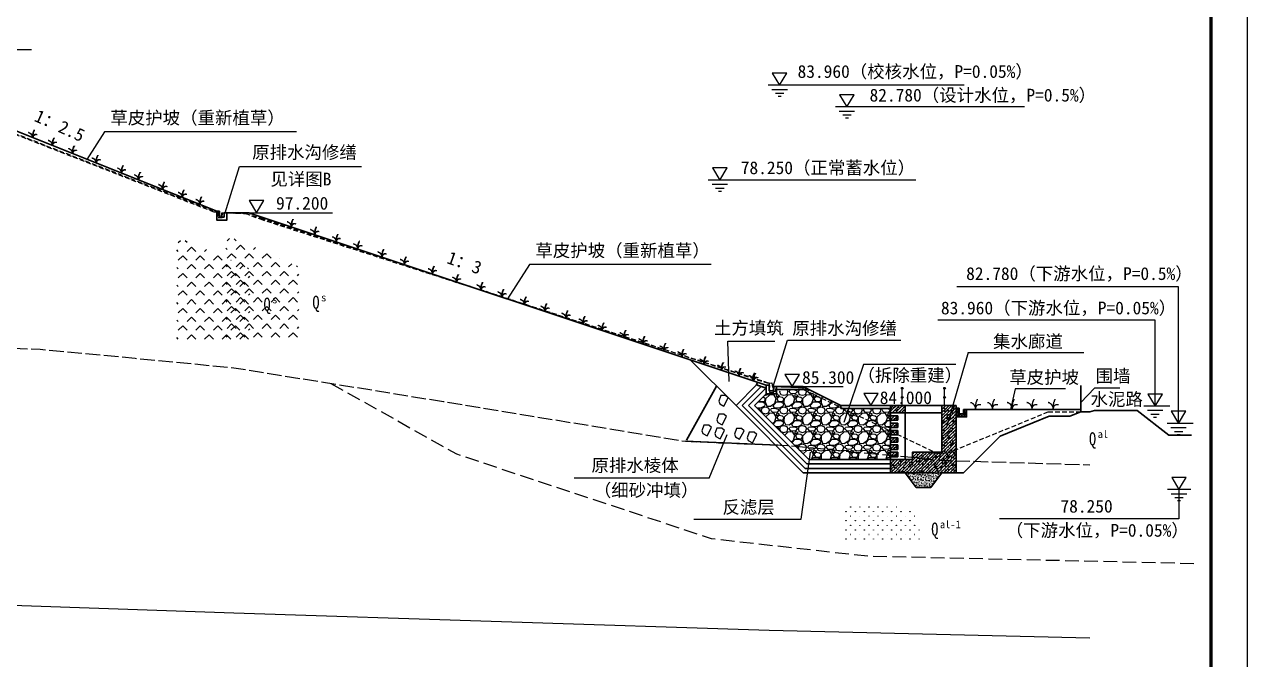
# Model space of a CAD drawing. Header units: millimetres. Extents: x 2456 to 5353, y 685 to 1986.
# Drawn here: x 3920.9 to 4255.6, y 939.9 to 1113.8 of the extents above; entities that cross this region are included whole.
import ezdxf
from ezdxf.enums import TextEntityAlignment as Align

# ---------------------------------------------------------------- set-up
doc = ezdxf.new("R2010")
doc.units = ezdxf.units.MM
for name, pattern in [('DASH', [0.35, 0.25, -0.1]), ('DASHED', [19.05, 12.7, -6.35]), ('line6', [20, 10, 0, 10]), ('PHANTOM2', [1.25, 0.625, -0.125, 0.125, -0.125, 0.125, -0.125]), ('X1', [5, 4, -1])]:
    doc.linetypes.add(name, pattern=pattern)
doc.layers.get('0').update_dxf_attribs({"color": 10})
doc.layers.add('0-剖面粗线TS', color=7, linetype='Continuous', lineweight=30)
for name, color, linetype in [('0-地质', 7, 'Continuous'), ('0-外框', 6, 'Continuous'), ('5C 大坝标注', 7, 'Continuous'), ('grass', 7, 'Continuous'), ('TXT-DIM', 7, 'Continuous'), ('TXT-NOTE', 2, 'Continuous'), ('图框', 7, 'Continuous'), ('隧洞轴线', 1, 'Continuous')]:
    doc.layers.add(name, color=color, linetype=linetype)
doc.styles.add('lhz', font='k.shx', dxfattribs={"height": 1, "bigfont": 'hztxt.shx'})
doc.styles.add('st', font='', dxfattribs={"height": 1.23})
doc.styles.add('宋体', font='')
doc.styles.get('st').set_extended_font_data('SimSun')
doc.styles.get('宋体').set_extended_font_data('SimSun')
doc.linetypes.add('LINE7F', pattern='A,3,["×",lhz,S=0.25,R=0,X=0.01,Y=-0.1],-0.2,["×",lhz,S=0.25,R=0,X=0.01,Y=-0.1],-0.2,["×",lhz,S=0.25,R=0,X=0.01,Y=-0.1],-0.2,["×",lhz,S=0.25,R=0,X=0.01,Y=-0.1],-0.2', length=3.8)

# ---------------------------------------------------------------- blocks, each defined once
blk = doc.blocks.new('$_grass2')
for points in [[(0.08, 0), (0.04, 0.09), (0.04, 0.18), (0, 0.28), (-0.04, 0.37), (-0.04, 0.46), (-0.08, 0.56), (-0.08, 0.65), (-0.16, 0.7), (-0.16, 0.79), (-0.23, 0.83), (-0.23, 0.93), (-0.31, 1.02), (-0.35, 1.11), (-0.43, 1.16), (-0.47, 1.25), (-0.55, 1.3), (-0.62, 1.34), (-0.7, 1.34), (-0.78, 1.39), (-0.86, 1.44), (-0.97, 1.44), (-1.05, 1.48), (-1.36, 1.48), (-1.44, 1.44), (-1.52, 1.44), (-1.52, 1.48)], [(1.75, 1.86), (1.71, 1.9), (1.79, 1.9), (1.64, 1.9), (1.56, 1.86), (1.44, 1.86), (1.36, 1.81), (1.29, 1.76), (1.21, 1.72), (1.13, 1.72), (1.09, 1.62), (1.01, 1.62), (0.94, 1.58), (0.86, 1.53), (0.74, 1.44), (0.66, 1.34), (0.66, 1.25), (0.58, 1.16), (0.51, 1.11), (0.51, 1.02), (0.43, 1.02), (0.39, 0.88), (0.35, 0.79), (0.27, 0.74), (0.27, 0.65), (0.23, 0.56), (0.2, 0.46), (0.12, 0.28), (0.08, 0.18), (0, 0), (0, 0.14), (0.04, 0.23), (0.04, 0.6), (0.08, 0.7), (0.08, 1.16), (0.04, 1.3), (0.04, 1.58), (0, 1.72), (0, 1.81), (-0.04, 1.9), (-0.04, 2.09), (-0.08, 2.18), (-0.08, 2.27), (-0.16, 2.37), (-0.16, 2.46), (-0.19, 2.55), (-0.23, 2.64), (-0.27, 2.74), (-0.31, 2.83), (-0.35, 2.92), (-0.39, 3.02), (-0.39, 3.11), (-0.39, 3.06)]]:
    blk.add_lwpolyline(points)
blk = doc.blocks.new('_grass2')
at = {"layer": 'grass'}
blk.add_blockref('$_grass2', (0, 0), dxfattribs=at)

msp = doc.modelspace()

# ---------------------------------------------------------------- hatches: boundary and pattern name
h = msp.add_hatch()
h.set_pattern_fill('钢筋混凝土', color=0, scale=0.4, angle=45, style=0)
h.set_pattern_definition([(95, (1551.607, 1503.8633), (2.206208, 1.8512283), [0.3, -3.3]), (40, (1551.607, 1503.8633), (-2.5199687, 1.7350726), [0.24, -2.64]), (145.4514, (1551.791, 1504.0175), (-0.313758, 3.586301), [0.2549608, -2.8045684]), (91.1842, (1551.0414, 1504.429), (3.486772, 2.550455), [0.45, -4.95]), (141.6356, (1551.332, 1504.6415), (-0.111596, 5.398847), [0.382441, -4.206852]), (36.1842, (1551.0414, 1504.429), (-0.1116, 5.398847), [0.36, -3.96]), (66, (1551.4657, 1504.5704), (2.8270863, 0.54953), [0.3, -3.3]), (11, (1551.4657, 1504.5704), (-1.3628344, 2.7392337), [0.24, -2.64]), (116.4514, (1551.7013, 1504.6162), (1.4642545, 3.2887625), [0.2549608, -2.8045684]), (82.5, (1551.6071, 1503.8633), (-0.90717274, 0.97595927), [0, -2.608, 0, -2.68, 0, -2.65]), (52.5, (1551.6071, 1503.8633), (-0.3714918, 1.8596378), [0, -1.528, 0, -2.548, 0, -1.01]), (12.5, (1550.9764, 1503.2325), (1.57367267, 1.44608305), [0, -1, 0, -3.12, 0, -4.14]), (2.5, (1550.6935, 1502.9497), (1.3663599, 1.9326392), [0, -1.3, 0, -2.072, 0, -2.94]), (45, (1551.6071, 1503.86325), (-0.42426407, 0.42426407), [0.4])])
h.paths.add_polyline_path([(4163.8669, 996.6413), (4163.8669, 994.6413), (4159.8669, 994.6418), (4159.7841, 994.6477), (4157.8669, 994.6413), (4157.8669, 991.0413), (4175.8669, 991.0413), (4175.8669, 1009.4413), (4171.8669, 1009.4413), (4171.8669, 996.6413)])
h = msp.add_hatch()
h.set_pattern_fill('钢筋混凝土', color=0, scale=0.4, angle=45, style=0)
h.set_pattern_definition([(95, (1551.607, 1504.6633), (2.206208, 1.8512283), [0.3, -3.3]), (40, (1551.607, 1504.6633), (-2.5199687, 1.7350726), [0.24, -2.64]), (145.4514, (1551.791, 1504.8175), (-0.313758, 3.586301), [0.2549608, -2.8045684]), (91.1842, (1551.0414, 1505.229), (3.486772, 2.550455), [0.45, -4.95]), (141.6356, (1551.332, 1505.4415), (-0.111596, 5.398847), [0.382441, -4.206852]), (36.1842, (1551.0414, 1505.229), (-0.1116, 5.398847), [0.36, -3.96]), (66, (1551.4657, 1505.3704), (2.8270863, 0.54953), [0.3, -3.3]), (11, (1551.4657, 1505.3704), (-1.3628344, 2.7392337), [0.24, -2.64]), (116.4514, (1551.7013, 1505.4162), (1.4642545, 3.2887625), [0.2549608, -2.8045684]), (82.5, (1551.6071, 1504.6633), (-0.90717274, 0.97595927), [0, -2.608, 0, -2.68, 0, -2.65]), (52.5, (1551.6071, 1504.6633), (-0.3714918, 1.8596378), [0, -1.528, 0, -2.548, 0, -1.01]), (12.5, (1550.9764, 1504.0325), (1.57367267, 1.44608305), [0, -1, 0, -3.12, 0, -4.14]), (2.5, (1550.6935, 1503.7497), (1.3663599, 1.9326392), [0, -1.3, 0, -2.072, 0, -2.94]), (45, (1551.6071, 1504.66325), (-0.42426407, 0.42426407), [0.4])])
h.paths.add_polyline_path([(4161.8669, 1009.4413), (4157.8669, 1009.4413), (4157.8669, 1007.4413), (4159.8669, 1007.4413), (4161.8669, 1007.4413)], flags=17)
h = msp.add_hatch()
h.set_pattern_fill('三角、点混合（混凝土）', color=0, scale=0.004, style=0)
h.set_pattern_definition([(50, (1563.6071, 1560.9134), (0.72873868, -0.06375634), [0.0762, -0.8382]), (355, (1563.6071, 1560.9134), (-0.1409713, 0.76422657), [0.06096, -0.67056]), (100.451, (1563.6678, 1560.9081), (0.58777, 0.70046675), [0.06476, -0.71236]), (46.1842, (1563.6071, 1561.1166), (1.08431616, -0.1681693), [0.1143, -1.2573]), (96.6356, (1563.6975, 1561.1026), (0.94961694, 0.98970222), [0.09714, -1.06854]), (351.184, (1563.6071, 1561.1166), (0.9496184, 0.98970047), [0.09144, -1.00584]), (21, (1563.7087, 1561.0658), (0.60645952, -0.40906207), [0.0762, -0.8382]), (326, (1563.7087, 1561.0658), (0.24720811, 0.73675186), [0.06096, -0.67056]), (71.4514, (1563.7592, 1561.0317), (0.85366596, 0.32769143), [0.06476, -0.71236]), (37.5, (1563.6071, 1560.91339), (0.012354413, 0.338220155), [0, -0.662432, 0, -0.68072, 0, -0.6731]), (7.5, (1563.6071, 1560.9134), (0.26727865, 0.4007223), [0, -0.388112, 0, -0.647192, 0, -0.25654]), (327.5, (1563.38052, 1560.91339), (0.54236238, -0.022914976), [0, -0.254, 0, -0.79248, 0, -1.05156]), (317.5, (1563.2789, 1560.9134), (0.592516726, 0.10170596), [0, -0.3302, 0, -0.526288, 0, -0.74676])])
h.paths.add_polyline_path([(4178.6669, 1008.3333), (4177.8669, 1008.3333), (4177.8669, 1007.1333), (4176.6669, 1007.1333), (4176.6669, 1008.7333), (4175.8669, 1008.7333), (4175.8669, 1006.3333), (4178.6669, 1006.3333)])
h = msp.add_hatch()
h.set_pattern_fill('钢筋混凝土', color=0, scale=0.4, angle=45, style=0)
h.set_pattern_definition([(95, (1551.607, 1504.9033), (2.206208, 1.8512283), [0.3, -3.3]), (40, (1551.607, 1504.9033), (-2.5199687, 1.7350726), [0.24, -2.64]), (145.4514, (1551.791, 1505.0575), (-0.313758, 3.586301), [0.2549608, -2.8045684]), (91.1842, (1551.0414, 1505.469), (3.486772, 2.550455), [0.45, -4.95]), (141.6356, (1551.332, 1505.6815), (-0.111596, 5.398847), [0.382441, -4.206852]), (36.1842, (1551.0414, 1505.469), (-0.1116, 5.398847), [0.36, -3.96]), (66, (1551.4657, 1505.6104), (2.8270863, 0.54953), [0.3, -3.3]), (11, (1551.4657, 1505.6104), (-1.3628344, 2.7392337), [0.24, -2.64]), (116.4514, (1551.7013, 1505.6562), (1.4642545, 3.2887625), [0.2549608, -2.8045684]), (82.5, (1551.6071, 1504.9033), (-0.90717274, 0.97595927), [0, -2.608, 0, -2.68, 0, -2.65]), (52.5, (1551.6071, 1504.9033), (-0.3714918, 1.8596378), [0, -1.528, 0, -2.548, 0, -1.01]), (12.5, (1550.9764, 1504.2725), (1.57367267, 1.44608305), [0, -1, 0, -3.12, 0, -4.14]), (2.5, (1550.6935, 1503.9897), (1.3663599, 1.9326392), [0, -1.3, 0, -2.072, 0, -2.94]), (45, (1551.6071, 1504.90325), (-0.42426407, 0.42426407), [0.4])])
h.paths.add_polyline_path([(4159.8669, 1006.6413), (4157.8669, 1006.6413), (4157.8669, 1005.4413), (4159.8669, 1005.4413)], flags=17)
h = msp.add_hatch()
h.set_pattern_fill('钢筋混凝土', color=0, scale=0.4, angle=45, style=0)
h.set_pattern_definition([(95, (1551.607, 1502.9033), (2.206208, 1.8512283), [0.3, -3.3]), (40, (1551.607, 1502.9033), (-2.5199687, 1.7350726), [0.24, -2.64]), (145.4514, (1551.791, 1503.0575), (-0.313758, 3.586301), [0.2549608, -2.8045684]), (91.1842, (1551.0414, 1503.469), (3.486772, 2.550455), [0.45, -4.95]), (141.6356, (1551.332, 1503.6815), (-0.111596, 5.398847), [0.382441, -4.206852]), (36.1842, (1551.0414, 1503.469), (-0.1116, 5.398847), [0.36, -3.96]), (66, (1551.4657, 1503.6104), (2.8270863, 0.54953), [0.3, -3.3]), (11, (1551.4657, 1503.6104), (-1.3628344, 2.7392337), [0.24, -2.64]), (116.4514, (1551.7013, 1503.6562), (1.4642545, 3.2887625), [0.2549608, -2.8045684]), (82.5, (1551.6071, 1502.9033), (-0.90717274, 0.97595927), [0, -2.608, 0, -2.68, 0, -2.65]), (52.5, (1551.6071, 1502.9033), (-0.3714918, 1.8596378), [0, -1.528, 0, -2.548, 0, -1.01]), (12.5, (1550.9764, 1502.2725), (1.57367267, 1.44608305), [0, -1, 0, -3.12, 0, -4.14]), (2.5, (1550.6935, 1501.9897), (1.3663599, 1.9326392), [0, -1.3, 0, -2.072, 0, -2.94]), (45, (1551.6071, 1502.90325), (-0.42426407, 0.42426407), [0.4])])
h.paths.add_polyline_path([(4159.8669, 1004.6413), (4157.8669, 1004.6413), (4157.8669, 1003.4413), (4159.8669, 1003.4413)], flags=17)
h = msp.add_hatch()
h.set_pattern_fill('钢筋混凝土', color=0, scale=0.4, angle=45, style=0)
h.set_pattern_definition([(95, (1551.607, 1500.9033), (2.206208, 1.8512283), [0.3, -3.3]), (40, (1551.607, 1500.9033), (-2.5199687, 1.7350726), [0.24, -2.64]), (145.4514, (1551.791, 1501.0575), (-0.313758, 3.586301), [0.2549608, -2.8045684]), (91.1842, (1551.0414, 1501.469), (3.486772, 2.550455), [0.45, -4.95]), (141.6356, (1551.332, 1501.6815), (-0.111596, 5.398847), [0.382441, -4.206852]), (36.1842, (1551.0414, 1501.469), (-0.1116, 5.398847), [0.36, -3.96]), (66, (1551.4657, 1501.6104), (2.8270863, 0.54953), [0.3, -3.3]), (11, (1551.4657, 1501.6104), (-1.3628344, 2.7392337), [0.24, -2.64]), (116.4514, (1551.7013, 1501.6562), (1.4642545, 3.2887625), [0.2549608, -2.8045684]), (82.5, (1551.6071, 1500.9033), (-0.90717274, 0.97595927), [0, -2.608, 0, -2.68, 0, -2.65]), (52.5, (1551.6071, 1500.9033), (-0.3714918, 1.8596378), [0, -1.528, 0, -2.548, 0, -1.01]), (12.5, (1550.9764, 1500.2725), (1.57367267, 1.44608305), [0, -1, 0, -3.12, 0, -4.14]), (2.5, (1550.6935, 1499.9897), (1.3663599, 1.9326392), [0, -1.3, 0, -2.072, 0, -2.94]), (45, (1551.6071, 1500.90325), (-0.42426407, 0.42426407), [0.4])])
h.paths.add_polyline_path([(4159.8669, 1002.6413), (4157.8669, 1002.6413), (4157.8669, 1001.4413), (4159.8669, 1001.4413)], flags=17)
h = msp.add_hatch()
h.set_pattern_fill('钢筋混凝土', color=0, scale=0.4, angle=45, style=0)
h.set_pattern_definition([(95, (1551.607, 1498.9033), (2.206208, 1.8512283), [0.3, -3.3]), (40, (1551.607, 1498.9033), (-2.5199687, 1.7350726), [0.24, -2.64]), (145.4514, (1551.791, 1499.0575), (-0.313758, 3.586301), [0.2549608, -2.8045684]), (91.1842, (1551.0414, 1499.469), (3.486772, 2.550455), [0.45, -4.95]), (141.6356, (1551.332, 1499.6815), (-0.111596, 5.398847), [0.382441, -4.206852]), (36.1842, (1551.0414, 1499.469), (-0.1116, 5.398847), [0.36, -3.96]), (66, (1551.4657, 1499.6104), (2.8270863, 0.54953), [0.3, -3.3]), (11, (1551.4657, 1499.6104), (-1.3628344, 2.7392337), [0.24, -2.64]), (116.4514, (1551.7013, 1499.6562), (1.4642545, 3.2887625), [0.2549608, -2.8045684]), (82.5, (1551.6071, 1498.9033), (-0.90717274, 0.97595927), [0, -2.608, 0, -2.68, 0, -2.65]), (52.5, (1551.6071, 1498.9033), (-0.3714918, 1.8596378), [0, -1.528, 0, -2.548, 0, -1.01]), (12.5, (1550.9764, 1498.2725), (1.57367267, 1.44608305), [0, -1, 0, -3.12, 0, -4.14]), (2.5, (1550.6935, 1497.9897), (1.3663599, 1.9326392), [0, -1.3, 0, -2.072, 0, -2.94]), (45, (1551.6071, 1498.90325), (-0.42426407, 0.42426407), [0.4])])
h.paths.add_polyline_path([(4159.8669, 1000.6413), (4157.8669, 1000.6413), (4157.8669, 999.4413), (4159.8669, 999.4413)], flags=17)
h = msp.add_hatch()
h.set_pattern_fill('钢筋混凝土', color=0, scale=0.4, angle=45, style=0)
h.set_pattern_definition([(95, (1551.607, 1496.9033), (2.206208, 1.8512283), [0.3, -3.3]), (40, (1551.607, 1496.9033), (-2.5199687, 1.7350726), [0.24, -2.64]), (145.4514, (1551.791, 1497.0575), (-0.313758, 3.586301), [0.2549608, -2.8045684]), (91.1842, (1551.0414, 1497.469), (3.486772, 2.550455), [0.45, -4.95]), (141.6356, (1551.332, 1497.6815), (-0.111596, 5.398847), [0.382441, -4.206852]), (36.1842, (1551.0414, 1497.469), (-0.1116, 5.398847), [0.36, -3.96]), (66, (1551.4657, 1497.6104), (2.8270863, 0.54953), [0.3, -3.3]), (11, (1551.4657, 1497.6104), (-1.3628344, 2.7392337), [0.24, -2.64]), (116.4514, (1551.7013, 1497.6562), (1.4642545, 3.2887625), [0.2549608, -2.8045684]), (82.5, (1551.6071, 1496.9033), (-0.90717274, 0.97595927), [0, -2.608, 0, -2.68, 0, -2.65]), (52.5, (1551.6071, 1496.9033), (-0.3714918, 1.8596378), [0, -1.528, 0, -2.548, 0, -1.01]), (12.5, (1550.9764, 1496.2725), (1.57367267, 1.44608305), [0, -1, 0, -3.12, 0, -4.14]), (2.5, (1550.6935, 1495.9897), (1.3663599, 1.9326392), [0, -1.3, 0, -2.072, 0, -2.94]), (45, (1551.6071, 1496.90325), (-0.42426407, 0.42426407), [0.4])])
h.paths.add_polyline_path([(4159.8669, 998.6413), (4157.8669, 998.6413), (4157.8669, 997.4413), (4159.8669, 997.4413)], flags=17)
h = msp.add_hatch()
h.set_pattern_fill('钢筋混凝土', color=0, scale=0.4, angle=45, style=0)
h.set_pattern_definition([(95, (1551.607, 1494.9033), (2.206208, 1.8512283), [0.3, -3.3]), (40, (1551.607, 1494.9033), (-2.5199687, 1.7350726), [0.24, -2.64]), (145.4514, (1551.791, 1495.0575), (-0.313758, 3.586301), [0.2549608, -2.8045684]), (91.1842, (1551.0414, 1495.469), (3.486772, 2.550455), [0.45, -4.95]), (141.6356, (1551.332, 1495.6815), (-0.111596, 5.398847), [0.382441, -4.206852]), (36.1842, (1551.0414, 1495.469), (-0.1116, 5.398847), [0.36, -3.96]), (66, (1551.4657, 1495.6104), (2.8270863, 0.54953), [0.3, -3.3]), (11, (1551.4657, 1495.6104), (-1.3628344, 2.7392337), [0.24, -2.64]), (116.4514, (1551.7013, 1495.6562), (1.4642545, 3.2887625), [0.2549608, -2.8045684]), (82.5, (1551.6071, 1494.9033), (-0.90717274, 0.97595927), [0, -2.608, 0, -2.68, 0, -2.65]), (52.5, (1551.6071, 1494.9033), (-0.3714918, 1.8596378), [0, -1.528, 0, -2.548, 0, -1.01]), (12.5, (1550.9764, 1494.2725), (1.57367267, 1.44608305), [0, -1, 0, -3.12, 0, -4.14]), (2.5, (1550.6935, 1493.9897), (1.3663599, 1.9326392), [0, -1.3, 0, -2.072, 0, -2.94]), (45, (1551.6071, 1494.90325), (-0.42426407, 0.42426407), [0.4])])
h.paths.add_polyline_path([(4159.8669, 996.6413), (4157.8669, 996.6413), (4157.8669, 995.4413), (4159.8669, 995.4413)], flags=17)
h = msp.add_hatch()
h.set_pattern_fill('三角、点混合（混凝土）', color=0, scale=0.004, style=0)
h.set_pattern_definition([(50, (3014.4305, 877.7793), (0.72873868, -0.06375634), [0.0762, -0.8382]), (355, (3014.4305, 877.7793), (-0.1409713, 0.76422657), [0.06096, -0.67056]), (100.451, (3014.4912, 877.774), (0.58777, 0.70046675), [0.06476, -0.71236]), (46.1842, (3014.4305, 877.9825), (1.08431616, -0.1681693), [0.1143, -1.2573]), (96.6356, (3014.5209, 877.9685), (0.9496169, 0.9897022), [0.09714, -1.06854]), (351.184, (3014.4305, 877.9825), (0.9496184, 0.9897005), [0.09144, -1.00584]), (21, (3014.5321, 877.9317), (0.60645952, -0.40906207), [0.0762, -0.8382]), (326, (3014.5321, 877.9317), (0.2472081, 0.73675186), [0.06096, -0.67056]), (71.4514, (3014.5826, 877.8976), (0.85366596, 0.32769143), [0.06476, -0.71236]), (37.5, (3014.4305, 877.7793), (0.012354413, 0.338220155), [0, -0.662432, 0, -0.68072, 0, -0.6731]), (7.5, (3014.4305, 877.7793), (0.26727865, 0.4007223), [0, -0.388112, 0, -0.647192, 0, -0.25654]), (327.5, (3014.20393, 877.7793), (0.54236238, -0.022914976), [0, -0.254, 0, -0.79248, 0, -1.05156]), (317.5, (3014.10233, 877.7793), (0.59251673, 0.10170596), [0, -0.3302, 0, -0.526288, 0, -0.74676])])
h.paths.add_polyline_path([(4171.8669, 991.0413), (4161.8669, 991.0413), (4164.8669, 987.0413), (4168.8669, 987.0413)])
h = msp.add_hatch()
h.set_pattern_fill('Q110', color=0, scale=5, style=0, pattern_type=2)
h.set_pattern_definition([(0, (-543.0803, 3466.674), (0, 5), [0.0625, -4.9375]), (180, (-543.018, 3466.6113), (-6e-16, -5), [0.0625, -4.9375]), (270, (-543.018, 3466.674), (5, -9e-16), [0.0625, -4.9375]), (90, (-543.0803, 3466.6113), (-5, 3e-16), [0.0625, -4.9375]), (0, (-544.3303, 3467.924), (0, 5), [0.0625, -4.9375]), (270, (-544.268, 3467.924), (5, -9e-16), [0.0625, -4.9375]), (180, (-544.268, 3467.8613), (-6e-16, -5), [0.0625, -4.9375]), (90, (-544.3303, 3467.8613), (-5, 3e-16), [0.0625, -4.9375]), (0, (-544.3303, 3465.424), (0, 5), [0.0625, -4.9375]), (270, (-544.268, 3465.424), (5, -9e-16), [0.0625, -4.9375]), (180, (-544.268, 3465.3613), (-6e-16, -5), [0.0625, -4.9375]), (90, (-544.3303, 3465.3613), (-5, 3e-16), [0.0625, -4.9375]), (270, (-545.518, 3466.674), (5, -9e-16), [0.0625, -4.9375]), (0, (-543.0803, 3464.174), (0, 5), [0.0625, -4.9375]), (270, (-543.018, 3464.174), (5, -9e-16), [0.0625, -4.9375]), (180, (-543.018, 3464.1113), (-6e-16, -5), [0.0625, -4.9375]), (90, (-543.0803, 3464.1113), (-5, 3e-16), [0.0625, -4.9375]), (270, (-545.518, 3464.174), (5, -9e-16), [0.0625, -4.9375]), (0, (-546.8303, 3467.924), (0, 5), [0.0625, -4.9375]), (180, (-546.768, 3467.8613), (-6e-16, -5), [0.0625, -4.9375]), (90, (-546.8303, 3467.8613), (-5, 3e-16), [0.0625, -4.9375]), (270, (-546.768, 3467.924), (5, -9e-16), [0.0625, -4.9375]), (0, (-546.8303, 3465.424), (0, 5), [0.0625, -4.9375]), (180, (-546.768, 3465.3613), (-6e-16, -5), [0.0625, -4.9375]), (90, (-546.8303, 3465.3613), (-5, 3e-16), [0.0625, -4.9375]), (270, (-546.768, 3465.424), (5, -9e-16), [0.0625, -4.9375]), (90, (-545.5803, 3466.6113), (-5, 3e-16), [0.0625, -4.9375]), (90, (-545.5803, 3464.1113), (-5, 3e-16), [0.0625, -4.9375]), (0, (-545.5803, 3466.674), (0, 5), [0.0625, -4.9375]), (180, (-545.518, 3466.6113), (-6e-16, -5), [0.0625, -4.9375]), (0, (-545.5803, 3464.174), (0, 5), [0.0625, -4.9375]), (180, (-545.518, 3464.1113), (-6e-16, -5), [0.0625, -4.9375])])
h.paths.add_polyline_path([(4145.195, 982.4663), (4144.6252, 972.8816), (4166.0874, 971.8378), (4165.2328, 981.3276)])
at = {"layer": '0-地质', "linetype": 'Continuous'}
h = msp.add_hatch(dxfattribs=at)
h.set_pattern_fill('QG02', color=0, scale=1.2, style=0, pattern_type=2)
h.set_pattern_definition([(135, (3972.5613, 1042.043), (2.4, 2.4), [1.69706, -1.69706]), (45, (3970.1613, 1042.043), (2.4, -2.4), [1.69706, -1.69706])])
h.paths.add_polyline_path([(3962.565, 1054.5196), (3964.3532, 1054.7635), (3968.8453, 1053.0835), (3971.3152, 1051.8835), (3974.1765, 1050.6835), (3977.012, 1049.4835), (3979.371, 1048.2835), (3981.9435, 1047.0835), (3982.5577, 1046.8692), (3982.5577, 1026.9222), (3962.565, 1026.9222)])
h = msp.add_hatch(dxfattribs=at)
h.set_pattern_fill('QG02', color=0, scale=1.2, style=0, pattern_type=2)
h.set_pattern_definition([(135, (3985.9435, 1042.582), (2.4, 2.4), [1.69706, -1.69706]), (45, (3983.5435, 1042.582), (2.4, -2.4), [1.69706, -1.69706])])
h.paths.add_polyline_path([(3975.9471, 1055.0589), (3977.7353, 1055.3027), (3982.2275, 1053.6227), (3984.6974, 1052.4227), (3987.5586, 1051.2227), (3990.3942, 1050.0227), (3992.7532, 1048.8227), (3995.3257, 1047.6227), (3995.9399, 1047.4085), (3995.9399, 1027.4615), (3975.9471, 1027.4615)])
at = {"layer": '5C 大坝标注', "linetype": 'Continuous'}
h = msp.add_hatch(dxfattribs=at)
h.set_pattern_fill('无规则石头', color=0, scale=0.2, style=0)
h.set_pattern_definition([(228.0128, (4147.54614, 1008.10413), (-40.6400345, -45.720056), [0.68344, -67.661]), (184.9697, (4147.08894, 1007.59613), (60.9600986, 5.0799642), [1.17281, -116.108]), (132.5104, (4145.92054, 1007.49453), (50.799963, -55.8800546), [0.82696, -81.8694]), (267.2737, (4143.93934, 1006.22453), (5.079978, 101.5999673), [1.06801, -105.7328]), (292.8337, (4143.88854, 1005.15773), (-25.400072, 60.9600347), [1.04727, -103.6796]), (357.2737, (4144.29494, 1004.19253), (-101.5999673, 5.079978), [1.06801, -105.7328]), (37.6942, (4145.36174, 1004.14173), (-66.0400417, -50.7999547), [1.41239, -139.8262]), (72.2553, (4146.47934, 1005.00533), (35.5600711, 111.7600324), [1.33344, -132.0106]), (121.4296, (4146.88574, 1006.27533), (-40.6400105, 66.0399223), [1.07163, -106.091]), (175.2364, (4146.32694, 1007.18973), (55.879956, -5.0799523), [1.22343, -59.9478]), (222.3974, (4145.10774, 1007.29133), (-60.9600018, -55.8799273), [1.58216, -156.6336]), (138.8141, (4148.96854, 1006.17373), (-35.559977, 30.479953), [0.54, -53.4612]), (171.4692, (4148.56214, 1006.52933), (66.0398992, -10.1600256), [1.02736, -101.7092]), (225, (4147.546, 1006.6817), (-1e-15, -5.08), [0.7184, -6.4658]), (203.1986, (4147.19054, 1007.2913), (25.400086, 10.160045), [0.3869, -38.3012]), (291.8014, (4146.8349, 1007.1389), (-5.080004, 15.24001), [0.54713, -26.8096]), (30.9638, (4147.03814, 1006.6309), (15.239984, 10.160008), [0.88864, -28.7326]), (161.565, (4147.8001, 1007.0881), (10.160005, -5.07999), [0.6426, -15.4218]), (16.3895, (4143.88854, 1007.13893), (50.800028, 15.2399683), [0.90018, -89.1176]), (70.3462, (4144.75214, 1007.39293), (-20.3199434, -55.879921), [0.7552, -74.7644]), (293.1986, (4147.80014, 1008.1041), (-10.160045, 25.400086), [0.77376, -37.9144]), (343.6105, (4148.10494, 1007.39293), (-50.800028, 15.2399683), [0.90018, -89.1176]), (339.444, (4143.88854, 1003.9893), (-25.400032, 10.159988), [0.86807, -42.5354]), (294.7751, (4144.70134, 1003.68453), (-25.399941, 55.879974), [0.72734, -72.0072]), (66.8014, (4147.85094, 1003.0241), (10.160045, 25.400086), [0.77376, -37.9144]), (17.354, (4148.15574, 1003.73533), (-66.0400036, -20.3199694), [0.85157, -84.3048]), (69.444, (4145.36174, 1003.0241), (-10.159988, -25.400032), [0.43404, -42.9696]), (101.31, (4147.5461, 1003.0241), (-5.079975, 20.319935), [0.25903, -25.644]), (165.964, (4147.4953, 1003.2781), (15.24001, -5.07999), [1.04727, -19.8981]), (186.009, (4146.47934, 1003.53213), (50.799925, 5.0799881), [0.97053, -96.0828]), (303.69, (4147.0381, 1006.1737), (-5.08, 10.15999), [0.73265, -17.58356]), (353.1572, (4147.44454, 1005.56413), (86.3600357, -10.1600455), [1.27911, -126.632]), (60.9454, (4148.71454, 1005.41173), (-20.319953, -35.559915), [0.52302, -51.7788]), (90, (4148.9685, 1005.869), (-5.08, 5.08), [0.3048, -4.7752]), (120.2564, (4146.37774, 1003.68453), (20.319957, -35.559982), [0.70573, -69.8678]), (48.0128, (4146.02214, 1004.29413), (40.6400345, 45.720056), [1.36689, -66.9776]), (0, (4146.9365, 1005.31), (5.08, 5.08), [1.3208, -3.7592]), (325.3048, (4148.25734, 1005.31013), (-50.799912, 35.5600034), [0.80322, -79.5186]), (254.0546, (4148.91774, 1004.8529), (-5.080013, -20.320048), [0.73966, -36.2434]), (207.646, (4148.71454, 1004.14173), (-96.5199661, -50.800032), [1.20429, -119.225]), (175.4261, (4147.64774, 1003.58293), (-66.0400152, 5.0799754), [1.27406, -126.1316]), (175.4261, (4147.64774, 1003.58293), (-66.0400152, 5.0799754), [1.27406, -126.1316])])
h.paths.add_polyline_path([(4157.8669, 994.6413), (4157.8669, 1009.4413), (4157.8669, 1008.6413), (4144.2669, 1008.6413), (4144.2669, 1009.4413), (4135.8189, 1013.0973), (4135.4669, 1013.8413), (4128.2052, 1013.901), (4126.6669, 1012.6413), (4123.8669, 1012.6413), (4120.6669, 1009.4413), (4135.4669, 994.6413)])

# ---------------------------------------------------------------- linework, layer by layer
at = {"color": 0, "linetype": 'DASHED', "ltscale": 0.1}
for points in [[(3896.6645, 1092.3493), (3973.1885, 1062.5413), (3973.8365, 1062.5893), (3974.0205, 1060.8653), (3974.9445, 1060.9653), (3975.0685, 1062.2253), (3981.3365, 1062.0533), (3985.5125, 1060.7813), (4124.0805, 1015.6413), (4124.6685, 1015.6773), (4124.7325, 1013.0373), (4125.9565, 1013.1253), (4126.0485, 1014.6173), (4133.7725, 1014.6013), (4133.8445, 1013.8893), (4170.4525, 996.3933), (4171.3885, 996.3653), (4171.5245, 994.5573), (4172.3485, 994.4613), (4172.8285, 996.4653), (4173.4085, 996.4093), (4201.0059, 1007.7013)], [(3896.9525, 1092.0933), (3972.6965, 1062.4693), (3973.7365, 1062.4693), (3973.8325, 1060.9773), (3974.7485, 1061.0493), (3974.8365, 1062.2173), (3981.2445, 1062.0813), (3985.3325, 1060.5253), (4124.7205, 1015.5733), (4125.4125, 1015.6613), (4125.6845, 1013.3853), (4126.2725, 1013.3093), (4126.6165, 1014.3973)], [(4201.0069, 1007.7013), (4210.99, 1007.7013), (4212.4152, 1007.7013), (4213.6812, 1008.1013), (4225.3869, 1008.1013), (4234.0622, 1001.3013), (4240.2331, 1001.3013)]]:
    msp.add_lwpolyline(points, dxfattribs=at)
at = {"color": 0, "flags": 128}
for points in [[(4161.0669, 1009.3757), (4161.0669, 1014.1757)], [(4172.6669, 1009.3757), (4172.6669, 1014.1757)]]:
    msp.add_lwpolyline(points, dxfattribs=at)
at = {"color": 0}
for centre in [(4161.0669, 1014.1757), (4172.6669, 1014.1757), (4161.0669, 1011.6763), (4172.6669, 1011.6763)]:
    msp.add_circle(centre, 0.2425, dxfattribs=at)
at = {"layer": '0-剖面粗线TS', "color": 0, "linetype": 'Continuous', "flags": 128}
for points in [[(3894.4669, 1094.2413), (3973.4669, 1062.6413)], [(3894.4669, 1094.2413), (3973.4669, 1062.6413)], [(3973.4669, 1062.6413), (3973.4669, 1060.2413), (3976.2669, 1060.2413), (3976.2669, 1062.2413)], [(3973.4669, 1062.6413), (3974.2669, 1062.6413)], [(3973.4669, 1062.6413), (3973.4669, 1060.2413), (3976.2669, 1060.2413), (3976.2669, 1062.2413)], [(3973.4669, 1062.6413), (3974.2669, 1062.6413)], [(3974.2669, 1062.6413), (3974.2669, 1061.0413), (3975.4669, 1061.0413), (3975.4669, 1062.2413)], [(3974.2669, 1062.6413), (3974.2669, 1061.0413), (3975.4669, 1061.0413), (3975.4669, 1062.2413)], [(3976.2669, 1062.2413), (3975.4669, 1062.2413)], [(3976.2669, 1062.2413), (3975.4669, 1062.2413)], [(3976.2669, 1062.2413), (3982.2669, 1062.2413)], [(3976.2669, 1062.2413), (3982.2669, 1062.2413)], [(3982.2669, 1062.2413), (4123.8669, 1015.0413)], [(3982.2669, 1062.2413), (4123.8669, 1015.0413)], [(4103.0302, 1021.9868), (4115.5758, 1009.4413)], [(4102.0641, 999.9187), (4110.2331, 1014.7839)], [(4121.2161, 1015.0816), (4115.5758, 1009.4413)], [(4122.4889, 1014.6573), (4117.2728, 1009.4413)], [(4123.7617, 1014.2331), (4118.9699, 1009.4413)], [(4123.7617, 1014.2331), (4119.8184, 1010.2898)], [(4121.2161, 1015.0816), (4121.4691, 1015.8405)], [(4121.2161, 1015.0816), (4123.8669, 1014.198)], [(4121.6404, 1014.9402), (4123.6139, 1014.2823)], [(4123.8669, 1015.0413), (4123.8669, 1012.6413), (4126.6669, 1012.6413), (4126.6669, 1014.6413)], [(4123.8669, 1015.0413), (4124.6669, 1015.0413)], [(4123.8669, 1015.0413), (4123.8669, 1012.6413), (4126.6669, 1012.6413), (4126.6669, 1014.6413)], [(4123.8669, 1015.0413), (4124.6669, 1015.0413)], [(4123.8669, 1015.0413), (4123.8669, 1012.6413), (4126.6669, 1012.6413), (4126.6669, 1014.6413)], [(4123.8669, 1015.0413), (4124.6669, 1015.0413)], [(4124.6669, 1015.0413), (4124.6669, 1013.4413), (4125.8669, 1013.4413), (4125.8669, 1014.6413)], [(4124.6669, 1015.0413), (4124.6669, 1013.4413), (4125.8669, 1013.4413), (4125.8669, 1014.6413)], [(4124.6669, 1015.0413), (4124.6669, 1013.4413), (4125.8669, 1013.4413), (4125.8669, 1014.6413)], [(4126.6669, 1014.6413), (4125.8669, 1014.6413)], [(4126.6669, 1014.6413), (4125.8669, 1014.6413)], [(4126.6669, 1014.6413), (4125.8669, 1014.6413)], [(4126.6669, 1014.6413), (4133.8669, 1014.6413)], [(4126.6669, 1014.6413), (4133.8669, 1014.6413)], [(4126.6669, 1014.6413), (4134.4845, 1014.3253)], [(4133.8669, 1014.6413), (4144.2669, 1009.4413)], [(4209.9089, 1007.6939), (4209.9089, 1014.8939)], [(4123.8669, 1012.6413), (4120.6669, 1009.4413)], [(4126.6669, 1013.8413), (4135.4669, 1013.8413)], [(4126.6669, 1013.816), (4135.4669, 1013.816)], [(4115.5758, 1009.4413), (4133.9758, 991.0413)], [(4117.2728, 1009.4413), (4134.4728, 992.2413)], [(4118.9699, 1009.4413), (4134.9699, 993.4413)], [(4120.6669, 1009.4413), (4135.4669, 994.6413)], [(4169.8669, 1009.4413), (4144.2669, 1009.4413)], [(4144.2669, 1009.4413), (4144.2669, 1008.6413)], [(4144.2669, 1008.6413), (4157.8669, 1008.6413)], [(4209.9089, 1007.6939), (4206.9211, 1006.5013)], [(4240.2331, 1001.3013), (4234.0622, 1001.3013), (4225.3869, 1008.1013), (4213.6812, 1008.1013), (4212.4152, 1007.7013), (4209.9089, 1007.7013)], [(4206.9211, 1006.5013), (4201.2419, 1006.5013)], [(4101.7625, 999.6493), (4127.0232, 998.5595)], [(4163.8669, 994.6413), (4135.4669, 994.6413)], [(4157.8669, 994.6413), (4157.8669, 991.0413)], [(4169.8669, 991.0413), (4133.9758, 991.0413)], [(4157.8669, 992.2413), (4134.4728, 992.2413)], [(4157.8669, 993.4413), (4134.9699, 993.4413)]]:
    msp.add_lwpolyline(points, dxfattribs=at)
at = {"layer": '0-剖面粗线TS', "color": 0, "flags": 128}
for points in [[(4157.8669, 1009.4413), (4157.8669, 991.0413)], [(4175.8669, 1009.4413), (4157.8669, 1009.4413)], [(4159.8669, 1009.4413), (4157.8669, 1009.4413)], [(4161.8669, 1009.4413), (4161.8669, 994.6413)], [(4171.8669, 1009.4413), (4171.8669, 996.6413)], [(4175.8669, 1009.4413), (4175.8669, 991.0413)], [(4175.8669, 1008.7333), (4175.8669, 1006.3333), (4178.6669, 1006.3333), (4178.6669, 1008.3333)], [(4175.8669, 1008.7333), (4176.6669, 1008.7333)], [(4176.6669, 1008.7333), (4176.6669, 1007.1333), (4177.8669, 1007.1333), (4177.8669, 1008.3333)], [(4178.6669, 1008.3333), (4177.8669, 1008.3333)], [(4178.6669, 1008.3333), (4209.9089, 1008.3333)], [(4161.8669, 1007.4413), (4157.8669, 1007.4413)], [(4159.8669, 1007.4413), (4157.8669, 1007.4413)], [(4159.8669, 1006.6413), (4157.8669, 1006.6413)], [(4159.8669, 1006.6413), (4157.8669, 1006.6413)], [(4159.8669, 1005.4413), (4157.8669, 1005.4413)], [(4159.8669, 1004.6413), (4157.8669, 1004.6413)], [(4159.8669, 1004.6413), (4157.8669, 1004.6413)], [(4159.8669, 1006.6413), (4159.8669, 1005.6413)], [(4159.8669, 1006.6413), (4159.8669, 1005.4413)], [(4159.8669, 1004.6413), (4159.8669, 1003.6413)], [(4159.8669, 1004.6413), (4159.8669, 1003.4413)], [(4171.8669, 1007.4413), (4161.8669, 1007.4413)], [(4187.8455, 1001.0199), (4201.2419, 1006.5013)], [(4159.8669, 1003.4413), (4157.8669, 1003.4413)], [(4159.8669, 1002.6413), (4157.8669, 1002.6413)], [(4159.8669, 1002.6413), (4157.8669, 1002.6413)], [(4159.8669, 1001.4413), (4157.8669, 1001.4413)], [(4159.8669, 1002.6413), (4159.8669, 1001.6413)], [(4159.8669, 1002.6413), (4159.8669, 1001.4413)], [(4177.8669, 991.0413), (4187.8455, 1001.0199)], [(4159.8669, 1000.6413), (4157.8669, 1000.6413)], [(4159.8669, 1000.6413), (4157.8669, 1000.6413)], [(4159.8669, 999.4413), (4157.8669, 999.4413)], [(4159.8669, 998.6413), (4157.8669, 998.6413)], [(4159.8669, 998.6413), (4157.8669, 998.6413)], [(4159.8669, 997.4413), (4157.8669, 997.4413)], [(4159.8669, 997.4413), (4157.8669, 997.4413)], [(4159.8669, 1000.6413), (4159.8669, 999.6413)], [(4159.8669, 1000.6413), (4159.8669, 999.4413)], [(4159.8669, 998.6413), (4159.8669, 997.6413)], [(4159.8669, 998.6413), (4159.8669, 997.4413)], [(4157.8669, 994.6413), (4163.8669, 994.6413), (4163.8669, 996.6413)], [(4159.8669, 996.6413), (4157.8669, 996.6413)], [(4159.8669, 996.6413), (4157.8669, 996.6413)], [(4159.8669, 995.4413), (4157.8669, 995.4413)], [(4159.8669, 995.4413), (4157.8669, 995.4413)], [(4159.8669, 996.6413), (4159.8669, 995.6413)], [(4159.8669, 996.6413), (4159.8669, 995.4413)], [(4163.8669, 994.6413), (4163.8669, 996.6413), (4171.8669, 996.6413)], [(4157.8669, 991.0413), (4161.8669, 991.0413)], [(4164.8669, 987.0413), (4161.8669, 991.0413)], [(4168.8669, 987.0413), (4171.8669, 991.0413)], [(4171.8669, 991.0413), (4175.8669, 991.0413)], [(4175.8669, 991.0413), (4177.8669, 991.0413)], [(4164.8669, 987.0413), (4168.8669, 987.0413)]]:
    msp.add_lwpolyline(points, dxfattribs=at)
at = {"layer": '0-剖面粗线TS', "color": 0, "linetype": 'PHANTOM2', "lineweight": -3, "ltscale": 5, "flags": 128}
msp.add_lwpolyline([(4161.8669, 991.0413), (4171.8669, 991.0413)], dxfattribs=at)
at = {"layer": '0-地质', "color": 0, "linetype": 'X1', "flags": 128}
msp.add_lwpolyline([(3466.0527, 990.6539), (3495.9579, 994.2186), (3567.3648, 1000.0681), (3649.8831, 1003.2617), (3679.8543, 1003.9029), (3688.9508, 1002.017), (3710.6732, 996.1487), (3733.809, 988.2596), (3753.4972, 981.5495), (3779.8853, 977.0474), (3790.1675, 976.2884), (3802.8646, 978.1798), (3822.2735, 983.5019), (3835.1969, 991.7955), (3854.4912, 1009.2043), (3879.1204, 1023.0465), (3887.9779, 1025.7423), (3890.953, 1026.2623), (3925.1867, 1024.8721), (3951.1841, 1022.4048), (3978.1704, 1019.8003), (4035.5306, 1010.5467), (4101.7625, 999.6493), (4129.8953, 998.4933), (4172.2835, 994.439), (4212.4165, 993.2073)], dxfattribs=at)
at = {"layer": '0-地质', "color": 0, "linetype": 'LINE7F', "ltscale": 10, "flags": 128}
msp.add_lwpolyline([(3466.9991, 954.8693), (3492.1731, 957.5574), (3601.5857, 965.4891), (3680.193, 965.4764), (3742.6006, 969.518), (3790.193, 973.0805), (3837.4834, 967.4066), (3890.993, 956.2764), (3917.5223, 954.7876), (3978.1867, 952.6764), (4124.6795, 947.9501), (4212.4165, 945.8323)], dxfattribs=at)
at = {"layer": '0-外框', "color": 0}
msp.add_lwpolyline([(4255.5615, 693.6999), (4255.5615, 1287.6999), (3414.5615, 1287.6999), (3414.5615, 693.6999)], close=True, dxfattribs=at)
at = {"layer": '5C 大坝标注', "color": 0, "linetype": 'Continuous', "flags": 128}
for points in [[(4112.7294, 1012.2213), (4111.3805, 1012.1977), (4110.8361, 1010.6841), (4111.1201, 1009.9273), (4112.2561, 1009.2651), (4113.463, 1011.5355), (4112.7294, 1012.2213)], [(4112.2442, 1007.1132), (4110.8953, 1007.0895), (4110.351, 1005.576), (4110.635, 1004.8192), (4111.7709, 1004.157), (4112.9779, 1006.4274), (4112.2442, 1007.1132)], [(4108.1254, 1004.1012), (4106.7765, 1004.0775), (4106.2322, 1002.564), (4106.5161, 1001.8072), (4107.6521, 1001.145), (4108.859, 1003.4154), (4108.1254, 1004.1012)], [(4111.6973, 1003.2837), (4110.3484, 1003.26), (4109.804, 1001.7465), (4110.088, 1000.9897), (4111.224, 1000.3275), (4112.4309, 1002.5979), (4111.6973, 1003.2837)], [(4117.0387, 1003.1831), (4115.6898, 1003.1595), (4115.1455, 1001.6459), (4115.4295, 1000.8891), (4116.5654, 1000.227), (4117.7724, 1002.4973), (4117.0387, 1003.1831)], [(4120.5394, 1002.186), (4119.1905, 1002.1624), (4118.6462, 1000.6488), (4118.9301, 999.892), (4120.0661, 999.2298), (4121.2731, 1001.5002), (4120.5394, 1002.186)]]:
    msp.add_lwpolyline(points, dxfattribs=at)
at = {"layer": 'TXT-NOTE', "color": 0}
for p, q in [((3982.2669, 1062.2413), (4000.3862, 1062.2413)), ((3982.2669, 1062.2413), (4005.1237, 1062.2413)), ((4179.129, 1023.9991), (4173.3587, 1004.153)), ((4179.129, 1023.9991), (4210.7774, 1023.9991)), ((4175.7263, 1020.7075), (4150.4219, 1020.7075)), ((4126.7529, 1014.6413), (4144.8721, 1014.6413)), ((4220.6095, 1014.1688), (4213.6936, 1014.1688)), ((4108.2211, 989.5796), (4071.3156, 989.5796)), ((4104.0532, 978.3514), (4133.4507, 978.3514))]:
    msp.add_line(p, q, dxfattribs=at)
for points in [[(3886.7837, 1094.2515), (3890.6959, 1106.9644), (3922.7504, 1106.9644)], [(3975.7837, 1062.2026), (3979.6959, 1074.9156), (3999.8315, 1074.9156)], [(3975.7837, 1062.1972), (3979.6959, 1074.9101), (4013.0686, 1074.9101)], [(4113.7379, 1016.0353), (4113.3266, 1027.0902), (4126.2012, 1027.0902)], [(4125.7837, 1014.6515), (4129.6959, 1027.3644), (4149.8315, 1027.3644)], [(4125.7837, 1014.6515), (4129.6959, 1027.3644), (4160.6726, 1027.3644)]]:
    msp.add_lwpolyline(points, dxfattribs=at)
for points in [[(4127.5056, 1097.1385), (4129.5024, 1100.4726), (4125.5089, 1100.4726)], [(4145.9086, 1091.2185), (4147.9053, 1094.5526), (4143.9118, 1094.5526)], [(4111.1404, 1071.1785), (4113.1371, 1074.5126), (4109.1436, 1074.5126)], [(3984.3673, 1062.2413), (3986.364, 1065.5754), (3982.3705, 1065.5754)], [(3984.3673, 1062.2413), (3986.364, 1065.5754), (3982.3705, 1065.5754)], [(4130.9219, 1014.6413), (4132.9187, 1017.9754), (4128.9252, 1017.9754)], [(4152.5169, 1009.4413), (4154.5137, 1012.7754), (4150.5202, 1012.7754)], [(4230.26, 1009.2608), (4232.2567, 1012.5949), (4228.2632, 1012.5949)], [(4236.6758, 1004.5613), (4238.6726, 1007.8954), (4234.6791, 1007.8954)], [(4236.8008, 986.4413), (4238.7975, 989.7754), (4234.804, 989.7754)]]:
    msp.add_lwpolyline(points, close=True, dxfattribs=at)
at = {"layer": 'TXT-NOTE', "color": 0, "linetype": 'Continuous', "flags": 128}
for points in [[(4177.9918, 1097.1385), (4124.3673, 1097.1385)], [(4125.4087, 1096.0119), (4129.6333, 1096.0119)], [(4126.3754, 1094.96), (4128.6666, 1094.96)], [(4127.1073, 1094.1331), (4127.9347, 1094.1331)], [(4194.5023, 1091.2185), (4142.7703, 1091.2185)], [(4143.8116, 1090.0919), (4148.0362, 1090.0919)], [(4144.7783, 1089.04), (4147.0695, 1089.04)], [(4145.5102, 1088.2131), (4146.3376, 1088.2131)], [(4164.7929, 1071.1785), (4108.0021, 1071.1785)], [(4109.0434, 1070.0519), (4113.268, 1070.0519)], [(4110.0101, 1069), (4112.3013, 1069)], [(4110.742, 1068.1731), (4111.5694, 1068.1731)], [(4234.2783, 1009.2608), (4227.1593, 1009.2608)], [(4228.1631, 1008.1342), (4232.3876, 1008.1342)], [(4229.1297, 1007.0823), (4231.4209, 1007.0823)], [(4229.8616, 1006.2554), (4230.689, 1006.2554)], [(4240.6565, 1004.5613), (4233.5375, 1004.5613)], [(4234.5789, 1003.4347), (4238.8035, 1003.4347)], [(4235.5456, 1002.3828), (4237.8368, 1002.3828)], [(4236.2775, 1001.5559), (4237.1049, 1001.5559)], [(4240.0116, 986.4413), (4233.6625, 986.4413)], [(4234.7038, 985.3147), (4238.9284, 985.3147)], [(4235.6705, 984.2628), (4237.9617, 984.2628)], [(4236.4024, 983.4359), (4237.2298, 983.4359)]]:
    msp.add_lwpolyline(points, dxfattribs=at)
at = {"layer": 'TXT-NOTE', "color": 0, "flags": 128}
for points in [[(3995.2766, 1084.3998), (3942.7472, 1084.3998), (3937.9494, 1076.8483)], [(4094.1223, 1048.0724), (4059.0588, 1048.0724), (4053.0617, 1038.633)], [(4108.7925, 1048.0724), (4059.0588, 1048.0724), (4053.0617, 1038.633)], [(4236.6758, 1041.9878), (4176.0241, 1041.9878)], [(4236.6758, 1004.5613), (4236.6758, 1041.9878)], [(4230.2976, 1009.2608), (4230.26, 1032.7871), (4170.8134, 1032.7871)], [(4150.4219, 1020.7075), (4145.1254, 1004.8122)], [(4213.6936, 1014.1688), (4209.9089, 1010.2581)], [(4205.7246, 1014.0506), (4191.9534, 1014.0506), (4190.6607, 1008.3274)], [(4108.2211, 989.5796), (4113.1481, 1001.4941)], [(4133.4507, 978.3514), (4135.9919, 996.6813)], [(4236.8008, 986.4413), (4236.8008, 978.4365), (4187.6702, 978.4365)]]:
    msp.add_lwpolyline(points, dxfattribs=at)
at = {"layer": '图框', "color": 0, "const_width": 1}
msp.add_lwpolyline([(3439.5615, 703.6999), (3439.5615, 1277.6999), (4245.5615, 1277.6999), (4245.5615, 703.6999), (3439.5615, 703.6999)], dxfattribs=at)
at = {"layer": '隧洞轴线', "color": 0, "linetype": 'DASH', "ltscale": 15, "flags": 128}
msp.add_lwpolyline([(4004.7173, 1015.5176), (4039.0771, 996.1783), (4108.818, 973.0329), (4151.6739, 968.2442), (4241.3252, 966.2231)], dxfattribs=at)

# ---------------------------------------------------------------- block references
at = {"layer": 'grass', "color": 0, "rotation": 355.951875635451}
for p, xscale, yscale, zscale in [((3923.1274, 1082.7829), -0.6911999980133074, 0.6911999983196437, 0.6911999982720003), ((3923.2063, 1082.7453), -0.6911999980133074, 0.6911999983196437, 0.6911999982720003), ((3928.5255, 1080.6356), -0.6911999980133074, 0.6911999983196437, 0.6911999982720003), ((3928.6044, 1080.598), -0.6911999980133074, 0.6911999983196437, 0.6911999982720003), ((3934.0209, 1078.4374), -0.6911999980133074, 0.6911999983196437, 0.6911999982720003), ((3934.0999, 1078.3998), -0.6911999980133074, 0.6911999983196437, 0.6911999982720003), ((3940.489, 1075.8502), -0.6911999980133074, 0.6911999983196437, 0.6911999982720003), ((3940.5679, 1075.8126), -0.6911999980133074, 0.6911999983196437, 0.6911999982720003), ((3947.4166, 1073.0791), -0.6911999980133074, 0.6911999983196437, 0.6911999982720003), ((3947.4956, 1073.0416), -0.6911999980133074, 0.6911999983196437, 0.6911999982720003), ((3952.0705, 1071.2176), -0.6911999980133074, 0.6911999983196437, 0.6911999982720003), ((3952.1494, 1071.18), -0.6911999980133074, 0.6911999983196437, 0.6911999982720003), ((3958.6966, 1068.5672), -0.6911999980133074, 0.6911999983196437, 0.6911999982720003), ((3958.7756, 1068.5296), -0.6911999980133074, 0.6911999983196437, 0.6911999982720003), ((3964.0695, 1066.418), -0.6911999980133074, 0.6911999983196437, 0.6911999982720003), ((3964.1485, 1066.3804), -0.6911999980133074, 0.6911999983196437, 0.6911999982720003), ((3968.8568, 1064.5031), -0.6911999980133074, 0.6911999983196437, 0.6911999982720003), ((3968.9358, 1064.4655), -0.6911999980133074, 0.6911999983196437, 0.6911999982720003), ((3993.9108, 1058.36), -0.6911999980133074, 0.6911999983196437, 0.6911999982720003), ((3993.9897, 1058.3224), -0.6911999980133074, 0.6911999983196437, 0.6911999982720003), ((4000.3044, 1056.2288), -0.6911999980133074, 0.6911999983196437, 0.6911999982720003), ((4000.3833, 1056.1912), -0.6911999980133074, 0.6911999983196437, 0.6911999982720003), ((4006.185, 1054.2828), -0.6911999980133074, 0.6911999983196437, 0.6911999982720003), ((4006.2639, 1054.2452), -0.6911999980133074, 0.6911999983196437, 0.6911999982720003), ((4012.0776, 1052.3185), -0.6911999980133074, 0.6911999983196437, 0.6911999982720003), ((4012.1565, 1052.281), -0.6911999980133074, 0.6911999983196437, 0.6911999982720003), ((4018.7147, 1050.1062), -0.6911999980133074, 0.6911999983196437, 0.6911999982720003), ((4018.7936, 1050.0686), -0.6911999980133074, 0.6911999983196437, 0.6911999982720003), ((4024.8579, 1048.0584), -0.6911999980133074, 0.6911999983196437, 0.6911999982720003), ((4024.9368, 1048.0209), -0.6911999980133074, 0.6911999983196437, 0.6911999982720003), ((4032.5146, 1045.5062), -0.6911999980133074, 0.6911999983196437, 0.6911999982720003), ((4032.5935, 1045.4686), -0.6911999980133074, 0.6911999983196437, 0.6911999982720003), ((4039.1107, 1043.1956), -0.6911999980133074, 0.6911999983196437, 0.6911999982720003), ((4039.1896, 1043.1581), -0.6911999980133074, 0.6911999983196437, 0.6911999982720003), ((4045.7925, 1041.0661), -0.6911999980133074, 0.6911999983196437, 0.6911999982720003), ((4045.8714, 1041.0285), -0.6911999980133074, 0.6911999983196437, 0.6911999982720003), ((4051.5354, 1039.1518), -0.6911999980133074, 0.6911999983196437, 0.6911999982720003), ((4051.6143, 1039.1142), -0.6911999980133074, 0.6911999983196437, 0.6911999982720003), ((4057.6814, 1037.1031), -0.6911999980133074, 0.6911999983196437, 0.6911999982720003), ((4057.7604, 1037.0655), -0.6911999980133074, 0.6911999983196437, 0.6911999982720003), ((4063.2998, 1035.2303), -0.6911999980133074, 0.6911999983196437, 0.6911999982720003), ((4063.3787, 1035.1927), -0.6911999980133074, 0.6911999983196437, 0.6911999982720003), ((4069.0755, 1033.305), -0.6911999980133074, 0.6911999983196437, 0.6911999982720003), ((4069.1545, 1033.2675), -0.6911999980133074, 0.6911999983196437, 0.6911999982720003), ((4073.7481, 1031.7475), -0.6911999980133074, 0.6911999983196437, 0.6911999982720003), ((4073.827, 1031.7099), -0.6911999980133074, 0.6911999983196437, 0.6911999982720003), ((4078.9584, 1030.0108), -0.6911999980133074, 0.6911999983196437, 0.6911999982720003), ((4079.0373, 1029.9732), -0.6911999980133074, 0.6911999983196437, 0.6911999982720003), ((4084.9523, 1027.9637), -0.6911999980133074, 0.6911999983196437, 0.6911999982720003), ((4085.0313, 1027.9261), -0.6911999980133074, 0.6911999983196437, 0.6911999982720003), ((4090.1251, 1026.2885), -0.6911999980133074, 0.6911999983196437, 0.6911999982720003), ((4090.2041, 1026.2509), -0.6911999980133074, 0.6911999983196437, 0.6911999982720003), ((4095.8342, 1024.3855), -0.6911999980133074, 0.6911999983196437, 0.6911999982720003), ((4095.9131, 1024.3479), -0.6911999980133074, 0.6911999983196437, 0.6911999982720003), ((4100.7898, 1022.7336), -0.6911999980133074, 0.6911999983196437, 0.6911999982720003), ((4100.8687, 1022.6961), -0.6911999980133074, 0.6911999983196437, 0.6911999982720003), ((4106.8169, 1020.7246), -0.6911999980133074, 0.6911999983196437, 0.6911999982720003), ((4106.8959, 1020.687), -0.6911999980133074, 0.6911999983196437, 0.6911999982720003), ((4111.6314, 1019.1198), -0.6911999980133074, 0.6911999983196437, 0.6911999982720003), ((4111.7103, 1019.0822), -0.6911999980133074, 0.6911999983196437, 0.6911999982720003), ((4116.3687, 1017.5407), -0.6911999980133074, 0.6911999983196437, 0.6911999982720003), ((4116.4732, 1017.5058), -0.6911999980133074, 0.6911999983196437, 0.6911999982720003), ((4120.1884, 1016.2674), -0.6911999980133074, 0.6911999983196437, 0.6911999982720003), ((4120.5139, 1016.1589), -0.6911999980133074, 0.6911999983196437, 0.6911999982720003), ((4181.1492, 1008.5525), -0.8639999975166344, 0.8639999978995547, 0.8639999978400004), ((4185.7844, 1008.5525), -0.8639999975166344, 0.8639999978995547, 0.8639999978400004), ((4191.2068, 1008.5525), -0.8639999975166344, 0.8639999978995547, 0.8639999978400004), ((4196.6283, 1008.5525), -0.8639999975166344, 0.8639999978995547, 0.8639999978400004), ((4202.4091, 1008.5525), -0.8639999975166344, 0.8639999978995547, 0.8639999978400004)]:
    msp.add_blockref('_grass2', p, dxfattribs=dict(at, xscale=xscale, yscale=yscale, zscale=zscale))

# ---------------------------------------------------------------- texts
at = {"layer": '0-地质', "color": 0, "linetype": 'line6', "style": 'st', "width": 0.8}
for p in [(3986.2692, 1035.3836), (3999.6514, 1035.9228), (4212.1725, 998.523), (4169.0002, 973.8013)]:
    msp.add_text('Q', height=3.6, dxfattribs=at).set_placement(p)
at = {"layer": '0-地质', "color": 0, "linetype": 'line6', "style": 'st'}
for s, p in [('s', (3988.6453, 1037.4355)), ('s', (4002.0275, 1037.9748)), ('al', (4214.5487, 1000.575)), ('al-1', (4171.3763, 975.8533))]:
    msp.add_text(s, height=2.1, dxfattribs=at).set_placement(p)
at = {"layer": 'TXT-DIM', "color": 0, "linetype": 'Continuous', "style": '宋体'}
for s, p in [('83.960（校核水位，P=0.05%%%）', (4164.613, 1100.9175)), ('82.780（设计水位，P=0.5%%%）', (4183.1175, 1094.4433)), ('草皮护坡（重新植草）', (3968.2263, 1088.2357)), ('原排水沟修缮', (3997.4845, 1078.7919)), ('78.250（正常蓄水位）', (4140.7344, 1074.558)), ('见详图B', (3996.5075, 1071.4485)), ('97.200', (3996.8513, 1064.8441)), ('草皮护坡（重新植草）', (4084.5379, 1051.9083)), ('82.780（下游水位，P=0.5%%%）', (4209.553, 1045.578)), ('83.960（下游水位，P=0.05%%%）', (4203.8385, 1036.1695)), ('土方填筑', (4119.0823, 1030.6814)), ('原排水沟修缮', (4145.2952, 1030.601)), ('集水廊道', (4195.4687, 1026.9991)), ('85.300', (4140.7983, 1017.1445)), ('（拆除重建）', (4163.1422, 1017.7371)), ('草皮护坡', (4199.8876, 1017.1991)), ('围墙', (4218.7633, 1017.5386)), ('84.000', (4162.0515, 1011.6023)), ('水泥路', (4219.7651, 1011.1748)), ('原排水棱体', (4087.9541, 993.0752)), ('（细砂冲填）', (4090.9826, 986.2714)), ('反滤层', (4119.017, 981.6199)), ('78.250', (4211.5131, 981.8779))]:
    msp.add_text(s, height=3.5, dxfattribs=at).set_placement(p, align=Align.MIDDLE_CENTER)
for s, rotation, p in [('1：2.5', 335.648654, (3930.5222, 1086.0925)), ('1：3', 340.460503, (4041.2924, 1048.5417))]:
    msp.add_text(s, height=3.5, rotation=rotation, dxfattribs=at).set_placement(p, align=Align.MIDDLE_CENTER)
at = {"layer": 'TXT-DIM', "color": 0, "linetype": 'Continuous', "insert": (4189.3965, 977.0362), "char_height": 3.5, "width": 61.789988, "attachment_point": 1, "style": '宋体'}
msp.add_mtext('（下游水位，P=0.05%）', dxfattribs=at)

doc.saveas('drawing.dxf')
